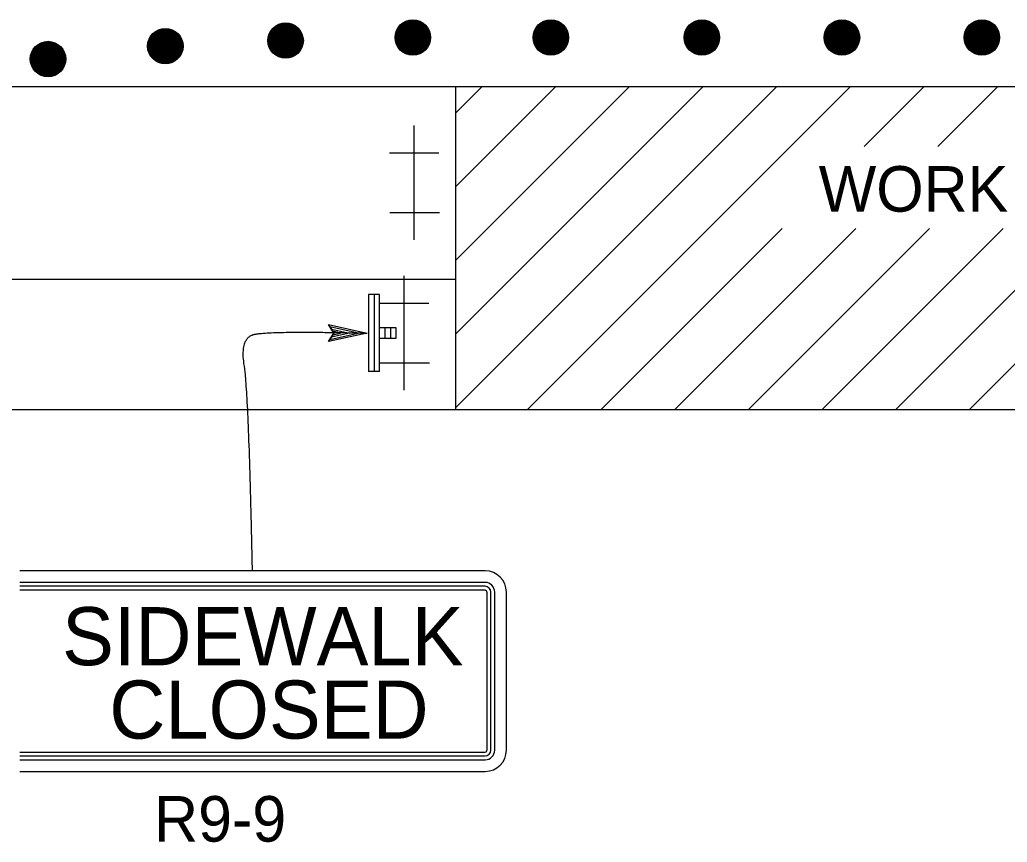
# Model space of a CAD drawing. Extents: x -893 to 867, y -474 to 712.
# Drawn here: x -257.1 to -105.4, y -3.1 to 123.3 of the extents above; entities that cross this region are included whole.
import ezdxf

# ---------------------------------------------------------------- set-up
doc = ezdxf.new("R2010")
doc.units = 0
for name, color, linetype in [('tcd_PVMT-MARKER', 7, 'Continuous'), ('temp_TRAFFIC-CONES', 7, 'Continuous'), ('temp_TRAFFIC-CONTROL', 7, 'Continuous'), ('temp_TRAFFIC-CONTROL-anno', 7, 'Continuous')]:
    doc.layers.add(name, color=color, linetype=linetype)

msp = doc.modelspace()

# ---------------------------------------------------------------- linework, layer by layer
at = {"layer": 'tcd_PVMT-MARKER'}
for p, q in [((-365.66, 113.03), (147.53, 113.03)), ((-190.13, 63.41), (-190.13, 113.03)), ((-190.13, 113.03), (-20.13, 113.03)), ((-345.66, 83.41), (-190.13, 83.41)), ((-345.66, 63.41), (127.53, 63.41))]:
    msp.add_line(p, q, dxfattribs=at)
for points in [[(-190.13, 63.72), (-140.82, 113.03)], [(-190.13, 75.04), (-152.13, 113.03)], [(-190.13, 86.35), (-163.44, 113.03)], [(-190.13, 97.66), (-174.76, 113.03)], [(-190.13, 108.98), (-186.07, 113.03)], [(-179.13, 63.41), (-129.5, 113.03)], [(-127.42, 103.8), (-118.19, 113.03)], [(-116.1, 103.8), (-106.88, 113.03)], [(-167.81, 63.41), (-140.02, 91.21)], [(-156.5, 63.41), (-128.7, 91.21)], [(-145.19, 63.41), (-117.39, 91.21)], [(-133.87, 63.41), (-106.07, 91.21)], [(-122.56, 63.41), (-94.76, 91.21)], [(-111.25, 63.41), (-83.45, 91.21)]]:
    msp.add_lwpolyline(points, dxfattribs=at)
at = {"layer": 'temp_TRAFFIC-CONES'}
for centre, radius in [((-196.74, 120.56), 2.72), ((-196.74, 120.56), 2.62), ((-196.74, 120.56), 2.56), ((-196.74, 120.56), 2.47), ((-196.74, 120.56), 2.4), ((-196.74, 120.56), 2.33), ((-175.54, 120.56), 2.72), ((-175.54, 120.56), 2.62), ((-175.54, 120.56), 2.56), ((-175.54, 120.56), 2.47), ((-175.54, 120.56), 2.4), ((-175.54, 120.56), 2.33), ((-152.33, 120.56), 2.72), ((-152.33, 120.56), 2.62), ((-152.33, 120.56), 2.56), ((-152.33, 120.56), 2.47), ((-152.33, 120.56), 2.4), ((-152.33, 120.56), 2.33), ((-130.82, 120.56), 2.72), ((-130.82, 120.56), 2.62), ((-130.82, 120.56), 2.56), ((-130.82, 120.56), 2.47), ((-130.82, 120.56), 2.4), ((-130.82, 120.56), 2.33), ((-109.32, 120.56), 2.72), ((-109.32, 120.56), 2.62), ((-109.32, 120.56), 2.56), ((-109.32, 120.56), 2.47), ((-109.32, 120.56), 2.4), ((-109.32, 120.56), 2.33), ((-234.75, 119.23), 2.72), ((-234.75, 119.23), 2.62), ((-234.75, 119.23), 2.56), ((-234.75, 119.23), 2.47), ((-234.75, 119.23), 2.4), ((-234.75, 119.23), 2.33), ((-234.75, 119.23), 2.27), ((-234.75, 119.23), 2.21), ((-234.75, 119.23), 2.15), ((-216.27, 120.08), 2.72), ((-216.27, 120.08), 2.62), ((-216.27, 120.08), 2.56), ((-216.27, 120.08), 2.47), ((-216.27, 120.08), 2.4), ((-216.27, 120.08), 2.33), ((-216.27, 120.08), 2.27), ((-216.27, 120.08), 2.21), ((-216.27, 120.08), 2.15), ((-216.27, 120.08), 2.08), ((-216.27, 120.08), 2.02), ((-216.27, 120.08), 1.96), ((-216.27, 120.08), 1.89), ((-216.27, 120.08), 1.82), ((-216.27, 120.08), 1.78), ((-216.27, 120.08), 1.72), ((-216.27, 120.08), 1.67), ((-216.27, 120.08), 1.62), ((-216.27, 120.08), 1.6), ((-216.27, 120.08), 1.55), ((-216.27, 120.08), 1.51), ((-216.27, 120.08), 1.46), ((-216.27, 120.08), 1.4), ((-216.27, 120.08), 1.4), ((-216.27, 120.08), 1.36), ((-216.27, 120.08), 1.31), ((-196.74, 120.56), 2.27), ((-196.74, 120.56), 2.21), ((-196.74, 120.56), 2.15), ((-196.74, 120.56), 2.08), ((-196.74, 120.56), 2.02), ((-196.74, 120.56), 1.96), ((-196.74, 120.56), 1.89), ((-196.74, 120.56), 1.82), ((-196.74, 120.56), 1.78), ((-196.74, 120.56), 1.72), ((-196.74, 120.56), 1.67), ((-196.74, 120.56), 1.62), ((-196.74, 120.56), 1.6), ((-196.74, 120.56), 1.55), ((-196.74, 120.56), 1.51), ((-196.74, 120.56), 1.46), ((-196.74, 120.56), 1.4), ((-196.74, 120.56), 1.4), ((-196.74, 120.56), 1.36), ((-196.74, 120.56), 1.31), ((-196.74, 120.56), 1.25), ((-196.74, 120.56), 1.2), ((-196.74, 120.56), 1.12), ((-196.74, 120.56), 1.07), ((-196.74, 120.56), 0.989), ((-196.74, 120.56), 0.95), ((-196.74, 120.56), 0.896), ((-196.74, 120.56), 0.836), ((-175.54, 120.56), 2.27), ((-175.54, 120.56), 2.21), ((-175.54, 120.56), 2.15), ((-175.54, 120.56), 2.08), ((-175.54, 120.56), 2.02), ((-175.54, 120.56), 1.96), ((-175.54, 120.56), 1.89), ((-175.54, 120.56), 1.82), ((-175.54, 120.56), 1.78), ((-175.54, 120.56), 1.72), ((-175.54, 120.56), 1.67), ((-175.54, 120.56), 1.62), ((-175.54, 120.56), 1.6), ((-175.54, 120.56), 1.55), ((-175.54, 120.56), 1.51), ((-175.54, 120.56), 1.46), ((-175.54, 120.56), 1.4), ((-175.54, 120.56), 1.4), ((-175.54, 120.56), 1.36), ((-175.54, 120.56), 1.31), ((-175.54, 120.56), 1.25), ((-175.54, 120.56), 1.2), ((-175.54, 120.56), 1.12), ((-175.54, 120.56), 1.07), ((-175.54, 120.56), 0.989), ((-175.54, 120.56), 0.95), ((-175.54, 120.56), 0.896), ((-175.54, 120.56), 0.836), ((-152.33, 120.56), 2.27), ((-152.33, 120.56), 2.21), ((-152.33, 120.56), 2.15), ((-152.33, 120.56), 2.08), ((-152.33, 120.56), 2.02), ((-152.33, 120.56), 1.96), ((-152.33, 120.56), 1.89), ((-152.33, 120.56), 1.82), ((-152.33, 120.56), 1.78), ((-152.33, 120.56), 1.72), ((-152.33, 120.56), 1.67), ((-152.33, 120.56), 1.62), ((-152.33, 120.56), 1.6), ((-152.33, 120.56), 1.55), ((-152.33, 120.56), 1.51), ((-152.33, 120.56), 1.46), ((-152.33, 120.56), 1.4), ((-152.33, 120.56), 1.4), ((-152.33, 120.56), 1.36), ((-152.33, 120.56), 1.31), ((-152.33, 120.56), 1.25), ((-152.33, 120.56), 1.2), ((-152.33, 120.56), 1.12), ((-152.33, 120.56), 1.07), ((-152.33, 120.56), 0.989), ((-152.33, 120.56), 0.95), ((-152.33, 120.56), 0.896), ((-152.33, 120.56), 0.836), ((-130.82, 120.56), 2.27), ((-130.82, 120.56), 2.21), ((-130.82, 120.56), 2.15), ((-130.82, 120.56), 2.08), ((-130.82, 120.56), 2.02), ((-130.82, 120.56), 1.96), ((-130.82, 120.56), 1.89), ((-130.82, 120.56), 1.82), ((-130.82, 120.56), 1.78), ((-130.82, 120.56), 1.72), ((-130.82, 120.56), 1.67), ((-130.82, 120.56), 1.62), ((-130.82, 120.56), 1.6), ((-130.82, 120.56), 1.55), ((-130.82, 120.56), 1.51), ((-130.82, 120.56), 1.46), ((-130.82, 120.56), 1.4), ((-130.82, 120.56), 1.4), ((-130.82, 120.56), 1.36), ((-130.82, 120.56), 1.31), ((-130.82, 120.56), 1.25), ((-130.82, 120.56), 1.2), ((-130.82, 120.56), 1.12), ((-130.82, 120.56), 1.07), ((-130.82, 120.56), 0.989), ((-130.82, 120.56), 0.95), ((-130.82, 120.56), 0.896), ((-130.82, 120.56), 0.836), ((-109.32, 120.56), 2.27), ((-109.32, 120.56), 2.21), ((-109.32, 120.56), 2.15), ((-109.32, 120.56), 2.08), ((-109.32, 120.56), 2.02), ((-109.32, 120.56), 1.96), ((-109.32, 120.56), 1.89), ((-109.32, 120.56), 1.82), ((-109.32, 120.56), 1.78), ((-109.32, 120.56), 1.72), ((-109.32, 120.56), 1.67), ((-109.32, 120.56), 1.62), ((-109.32, 120.56), 1.6), ((-109.32, 120.56), 1.55), ((-109.32, 120.56), 1.51), ((-109.32, 120.56), 1.46), ((-109.32, 120.56), 1.4), ((-109.32, 120.56), 1.4), ((-109.32, 120.56), 1.36), ((-109.32, 120.56), 1.31), ((-109.32, 120.56), 1.25), ((-109.32, 120.56), 1.2), ((-109.32, 120.56), 1.12), ((-109.32, 120.56), 1.07), ((-109.32, 120.56), 0.989), ((-109.32, 120.56), 0.95), ((-109.32, 120.56), 0.896), ((-109.32, 120.56), 0.836), ((-252.77, 117.25), 2.72), ((-252.77, 117.25), 2.62), ((-234.75, 119.23), 2.08), ((-234.75, 119.23), 2.02), ((-234.75, 119.23), 1.96), ((-234.75, 119.23), 1.89), ((-234.75, 119.23), 1.82), ((-234.75, 119.23), 1.78), ((-234.75, 119.23), 1.72), ((-234.75, 119.23), 1.67), ((-234.75, 119.23), 1.62), ((-234.75, 119.23), 1.6), ((-234.75, 119.23), 1.55), ((-234.75, 119.23), 1.51), ((-234.75, 119.23), 1.46), ((-234.75, 119.23), 1.4), ((-234.75, 119.23), 1.4), ((-234.75, 119.23), 1.36), ((-234.75, 119.23), 1.31), ((-234.75, 119.23), 1.25), ((-234.75, 119.23), 1.2), ((-234.75, 119.23), 1.12), ((-234.75, 119.23), 1.07), ((-234.75, 119.23), 0.989), ((-234.75, 119.23), 0.95), ((-234.75, 119.23), 0.896), ((-234.75, 119.23), 0.836), ((-234.75, 119.23), 0.744), ((-234.75, 119.23), 0.659), ((-216.27, 120.08), 1.25), ((-216.27, 120.08), 1.2), ((-216.27, 120.08), 1.12), ((-216.27, 120.08), 1.07), ((-216.27, 120.08), 0.989), ((-216.27, 120.08), 0.95), ((-216.27, 120.08), 0.896), ((-216.27, 120.08), 0.836), ((-216.27, 120.08), 0.744), ((-216.27, 120.08), 0.659), ((-216.27, 120.08), 0.533), ((-216.27, 120.08), 0.533), ((-216.27, 120.08), 0.419), ((-216.27, 120.08), 0.345), ((-216.27, 120.08), 0.32), ((-216.27, 120.08), 0.32), ((-216.27, 120.08), 0.242), ((-216.27, 120.08), 0.242), ((-216.27, 120.08), 0.196), ((-216.27, 120.08), 0.196), ((-216.27, 120.08), 0.116), ((-216.27, 120.08), 0.116), ((-196.74, 120.56), 0.744), ((-196.74, 120.56), 0.659), ((-196.74, 120.56), 0.533), ((-196.74, 120.56), 0.533), ((-196.74, 120.56), 0.419), ((-196.74, 120.56), 0.345), ((-196.74, 120.56), 0.32), ((-196.74, 120.56), 0.32), ((-196.74, 120.56), 0.242), ((-196.74, 120.56), 0.242), ((-196.74, 120.56), 0.196), ((-196.74, 120.56), 0.196), ((-196.74, 120.56), 0.116), ((-196.74, 120.56), 0.116), ((-175.54, 120.56), 0.744), ((-175.54, 120.56), 0.659), ((-175.54, 120.56), 0.533), ((-175.54, 120.56), 0.533), ((-175.54, 120.56), 0.419), ((-175.54, 120.56), 0.345), ((-175.54, 120.56), 0.32), ((-175.54, 120.56), 0.32), ((-175.54, 120.56), 0.242), ((-175.54, 120.56), 0.242), ((-175.54, 120.56), 0.196), ((-175.54, 120.56), 0.196), ((-175.54, 120.56), 0.116), ((-175.54, 120.56), 0.116), ((-152.33, 120.56), 0.744), ((-152.33, 120.56), 0.659), ((-152.33, 120.56), 0.533), ((-152.33, 120.56), 0.533), ((-152.33, 120.56), 0.419), ((-152.33, 120.56), 0.345), ((-152.33, 120.56), 0.32), ((-152.33, 120.56), 0.32), ((-152.33, 120.56), 0.242), ((-152.33, 120.56), 0.242), ((-152.33, 120.56), 0.196), ((-152.33, 120.56), 0.196), ((-152.33, 120.56), 0.116), ((-152.33, 120.56), 0.116), ((-130.82, 120.56), 0.744), ((-130.82, 120.56), 0.659), ((-130.82, 120.56), 0.533), ((-130.82, 120.56), 0.533), ((-130.82, 120.56), 0.419), ((-130.82, 120.56), 0.345), ((-130.82, 120.56), 0.32), ((-130.82, 120.56), 0.32), ((-130.82, 120.56), 0.242), ((-130.82, 120.56), 0.242), ((-130.82, 120.56), 0.196), ((-130.82, 120.56), 0.196), ((-130.82, 120.56), 0.116), ((-130.82, 120.56), 0.116), ((-109.32, 120.56), 0.744), ((-109.32, 120.56), 0.659), ((-109.32, 120.56), 0.533), ((-109.32, 120.56), 0.533), ((-109.32, 120.56), 0.419), ((-109.32, 120.56), 0.345), ((-109.32, 120.56), 0.32), ((-109.32, 120.56), 0.32), ((-109.32, 120.56), 0.242), ((-109.32, 120.56), 0.242), ((-109.32, 120.56), 0.196), ((-109.32, 120.56), 0.196), ((-109.32, 120.56), 0.116), ((-109.32, 120.56), 0.116), ((-252.77, 117.25), 2.56), ((-252.77, 117.25), 2.47), ((-252.77, 117.25), 2.4), ((-252.77, 117.25), 2.33), ((-252.77, 117.25), 2.27), ((-252.77, 117.25), 2.21), ((-252.77, 117.25), 2.15), ((-252.77, 117.25), 2.08), ((-252.77, 117.25), 2.02), ((-252.77, 117.25), 1.96), ((-252.77, 117.25), 1.89), ((-252.77, 117.25), 1.82), ((-252.77, 117.25), 1.78), ((-252.77, 117.25), 1.72), ((-252.77, 117.25), 1.67), ((-252.77, 117.25), 1.62), ((-252.77, 117.25), 1.6), ((-252.77, 117.25), 1.55), ((-252.77, 117.25), 1.51), ((-252.77, 117.25), 1.46), ((-252.77, 117.25), 1.4), ((-252.77, 117.25), 1.4), ((-252.77, 117.25), 1.36), ((-252.77, 117.25), 1.31), ((-252.77, 117.25), 1.25), ((-252.77, 117.25), 1.2), ((-252.77, 117.25), 1.12), ((-252.77, 117.25), 1.07), ((-234.75, 119.23), 0.533), ((-234.75, 119.23), 0.533), ((-234.75, 119.23), 0.419), ((-234.75, 119.23), 0.345), ((-234.75, 119.23), 0.32), ((-234.75, 119.23), 0.32), ((-234.75, 119.23), 0.242), ((-234.75, 119.23), 0.242), ((-234.75, 119.23), 0.196), ((-234.75, 119.23), 0.196), ((-234.75, 119.23), 0.116), ((-234.75, 119.23), 0.116), ((-252.77, 117.25), 0.989), ((-252.77, 117.25), 0.95), ((-252.77, 117.25), 0.896), ((-252.77, 117.25), 0.836), ((-252.77, 117.25), 0.744), ((-252.77, 117.25), 0.659), ((-252.77, 117.25), 0.533), ((-252.77, 117.25), 0.533), ((-252.77, 117.25), 0.419), ((-252.77, 117.25), 0.345), ((-252.77, 117.25), 0.32), ((-252.77, 117.25), 0.32), ((-252.77, 117.25), 0.242), ((-252.77, 117.25), 0.242), ((-252.77, 117.25), 0.196), ((-252.77, 117.25), 0.196), ((-252.77, 117.25), 0.116), ((-252.77, 117.25), 0.116)]:
    msp.add_circle(centre, radius, dxfattribs=at)
at = {"layer": 'temp_TRAFFIC-CONTROL'}
for p, q in [((-196.53, 89.46), (-196.53, 107.05)), ((-192.73, 102.8), (-200.33, 102.8)), ((-192.65, 93.63), (-200.25, 93.63)), ((-198.05, 66.36), (-198.05, 83.95)), ((-201.85, 81.06), (-203.54, 81.06)), ((-203.54, 81.06), (-203.54, 69.25)), ((-202.69, 81.06), (-202.69, 69.25)), ((-201.85, 69.25), (-201.85, 81.06)), ((-194.25, 79.7), (-201.85, 79.7)), ((-201.85, 76), (-201.01, 76)), ((-201.01, 76), (-199.32, 76)), ((-201.01, 76), (-201.01, 74.31)), ((-200.16, 76), (-200.16, 74.31)), ((-199.32, 76), (-199.32, 74.31)), ((-201.85, 75.15), (-201.85, 75.15)), ((-201.01, 74.31), (-201.85, 74.31)), ((-199.32, 74.31), (-201.01, 74.31)), ((-194.17, 70.53), (-201.77, 70.53)), ((-201.85, 69.25), (-203.54, 69.25))]:
    msp.add_line(p, q, dxfattribs=at)
for points in [[(-185.64, 38.63), (-257.11, 38.63)], [(-185.64, 36.85), (-257.11, 36.85)], [(-185.64, 36.25), (-257.11, 36.25)], [(-185.64, 35.66), (-257.11, 35.66)], [(-185.34, 11.09), (-185.34, 35.36)], [(-184.75, 11.09), (-184.75, 35.36)], [(-184.15, 11.09), (-184.15, 35.36)], [(-182.37, 11.09), (-182.37, 35.36)], [(-257.11, 10.79), (-185.64, 10.79)], [(-257.11, 10.2), (-185.64, 10.2)], [(-257.11, 9.6), (-185.64, 9.6)], [(-257.11, 7.82), (-185.64, 7.82)]]:
    msp.add_lwpolyline(points, dxfattribs=at)
for centre, radius, start, end in [((-185.64, 35.36), 3.27, 0, 90), ((-185.64, 35.36), 1.49, 0, 90), ((-185.64, 35.36), 0.892, 0, 90), ((-185.64, 35.36), 0.297, 0, 90), ((-185.64, 35.36), 0.297, 0, 90), ((-185.64, 11.09), 0.297, 270, 360), ((-185.64, 11.09), 0.297, 270, 360), ((-185.64, 11.09), 0.892, 270, 360), ((-185.64, 11.09), 1.49, 270, 360), ((-185.64, 11.09), 3.27, 270, 360)]:
    msp.add_arc(centre, radius, start, end, dxfattribs=at)
at = {"layer": 'temp_TRAFFIC-CONTROL-anno'}
msp.add_lwpolyline([(-209.67, 76.47), (-203.76, 75.15), (-209.67, 73.85), (-209.46, 74.19), (-205.13, 75.15), (-209.46, 76.12), (-209.25, 75.77), (-206.48, 75.16), (-209.25, 74.54), (-209.04, 74.89), (-207.84, 75.16), (-209.04, 75.43), (-208.88, 75.15), (-209.67, 73.85), (-208.88, 75.15)], close=True, dxfattribs=at)
msp.add_open_spline([(-221.37, 38.63), (-221.92, 65.72), (-223.29, 74.33), (-219.16, 75.51), (-203.76, 75.15)], degree=2, dxfattribs=at)

# ---------------------------------------------------------------- texts
at = {"layer": 'temp_TRAFFIC-CONTROL'}
for s, height, p in [('WORK AREA', 7, (-134.39, 93.8)), ('SIDEWALK', 8.92, (-250.61, 24.13)), ('CLOSED', 8.92, (-243.36, 12.86))]:
    msp.add_text(s, height=height, dxfattribs=at).set_placement(p)
at = {"layer": 'temp_TRAFFIC-CONTROL-anno'}
msp.add_text('R9-9', height=7, dxfattribs=at).set_placement((-236.47, -2.97))

doc.saveas('drawing.dxf')
